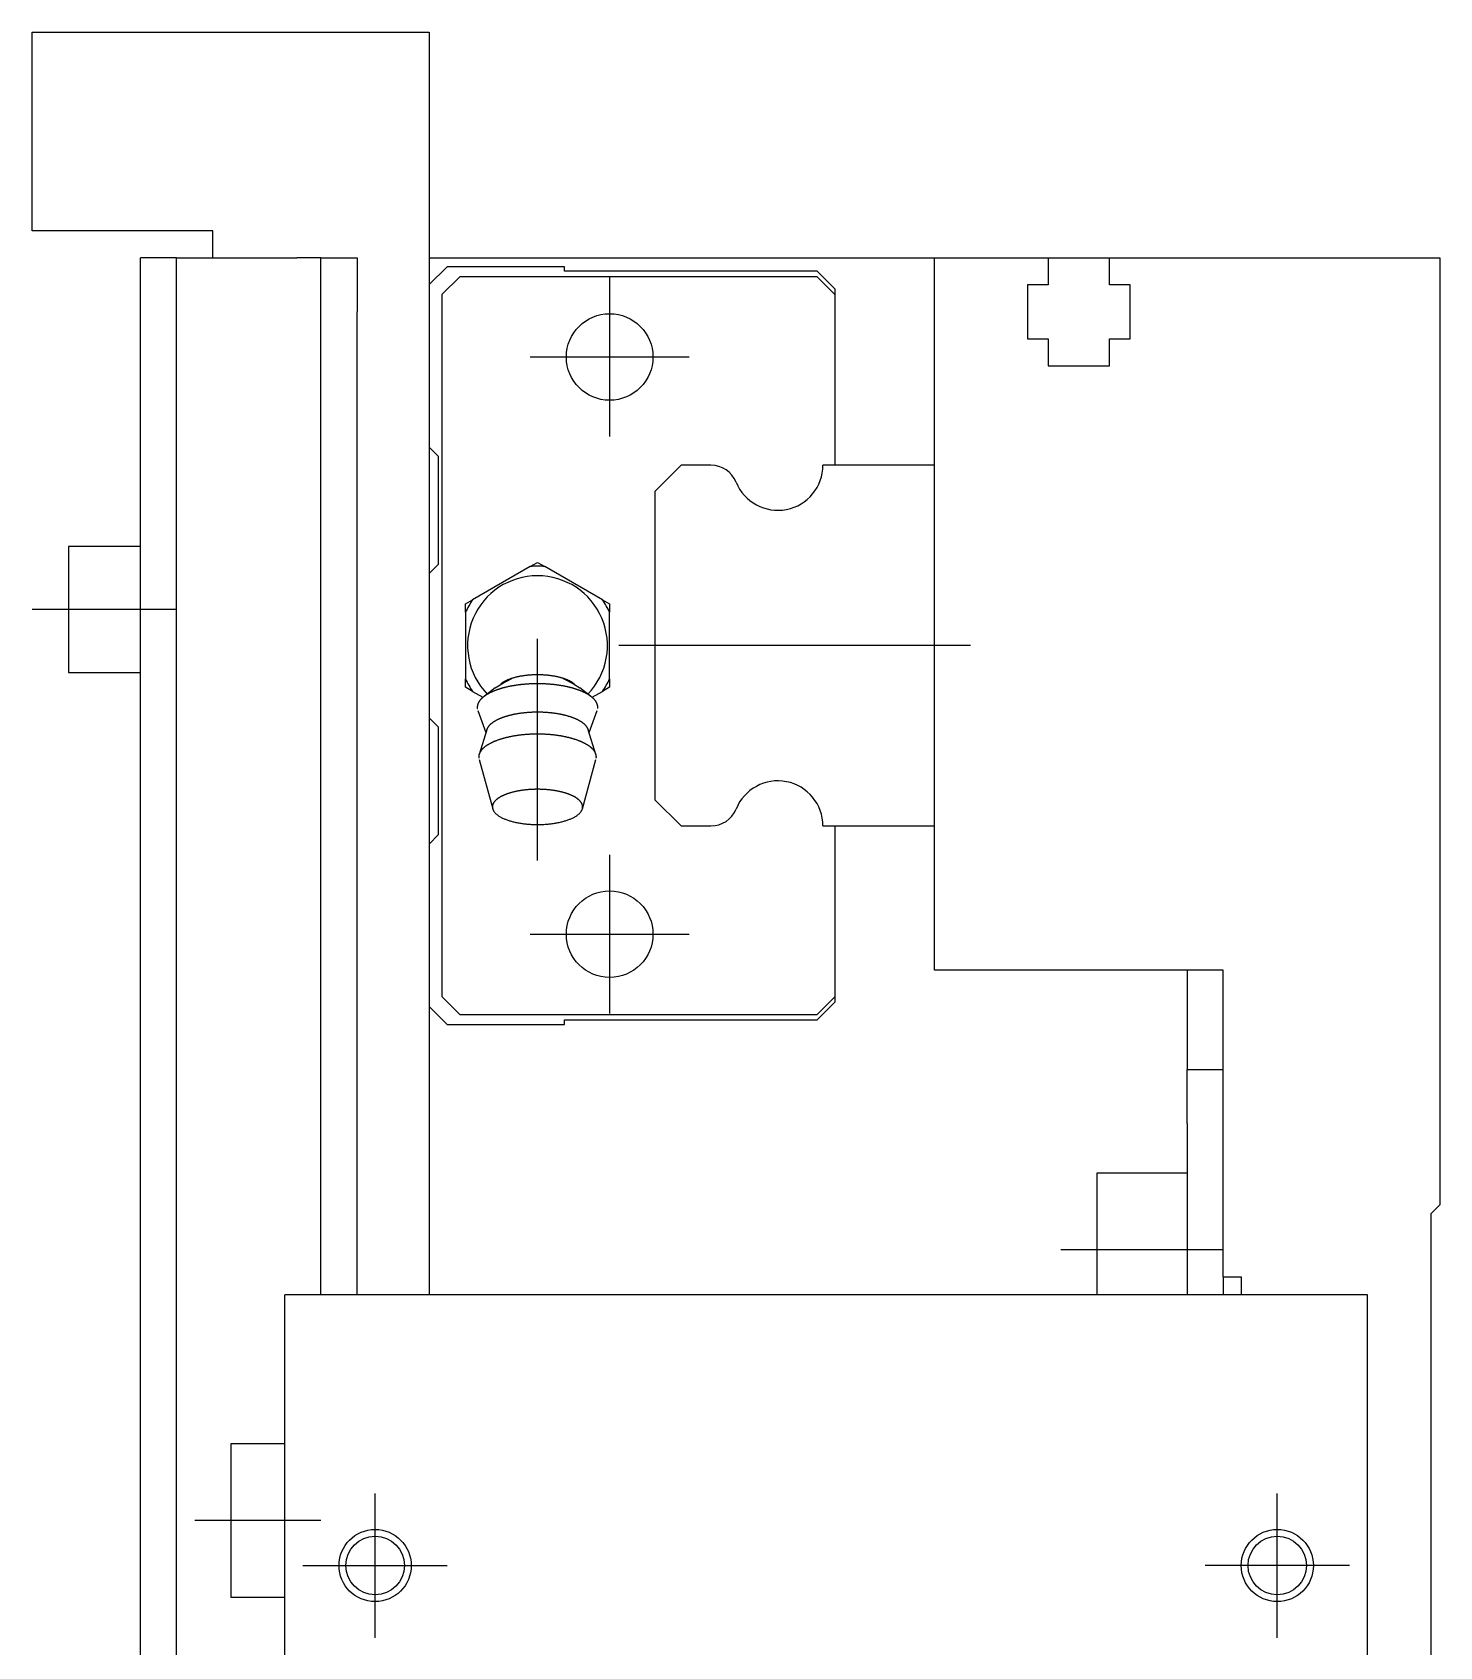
# Model space of a CAD drawing. Extents: x -94 to 670, y -24 to 368.
# Drawn here: x 592 to 670, y 276.7 to 366.2 of the extents above; entities that cross this region are included whole.
import ezdxf

# ---------------------------------------------------------------- set-up
doc = ezdxf.new("R2010")
doc.units = 0
doc.linetypes.add('CENTER', pattern=[50.8, 31.75, -6.35, 6.35, -6.35])
doc.layers.get('0').update_dxf_attribs({"linetype": 'CONTINUOUS'})
doc.layers.add('CENTER', color=1, linetype='CENTER')

msp = doc.modelspace()

# ---------------------------------------------------------------- linework, layer by layer
at = {"color": 7, "linetype": 'CONTINUOUS'}
for p, q in [((591.961, 355.205), (591.961, 366.205)), ((591.961, 366.205), (613.961, 366.205)), ((613.961, 366.205), (613.961, 296.205)), ((601.961, 355.205), (591.961, 355.205)), ((601.961, 353.705), (601.961, 355.205)), ((599.961, 353.705), (597.961, 353.705)), ((597.961, 350.705), (597.961, 353.705)), ((599.961, 353.705), (603.295, 353.705)), ((599.961, 350.705), (599.961, 353.705)), ((603.295, 353.705), (606.628, 353.705)), ((607.961, 353.705), (606.628, 353.705)), ((607.961, 353.705), (609.961, 353.705)), ((607.961, 350.705), (607.961, 353.705)), ((609.961, 353.705), (609.961, 350.705)), ((613.961, 353.705), (641.961, 353.705)), ((641.961, 353.705), (648.261, 353.705)), ((641.961, 342.205), (641.961, 353.705)), ((648.261, 353.705), (651.661, 353.705)), ((648.261, 353.705), (648.261, 352.205)), ((651.661, 353.705), (669.961, 353.705)), ((651.661, 352.205), (651.661, 353.705)), ((669.961, 353.705), (669.961, 301.205)), ((614.951, 353.205), (613.961, 352.215)), ((615.651, 352.655), (614.661, 351.665)), ((621.461, 353.205), (614.951, 353.205)), ((635.464, 352.655), (615.651, 352.655)), ((621.461, 352.955), (621.461, 353.205)), ((635.464, 352.955), (621.461, 352.955)), ((636.461, 351.958), (635.464, 352.955)), ((636.461, 351.658), (635.464, 352.655)), ((636.461, 351.658), (636.461, 351.958)), ((648.261, 352.205), (647.111, 352.205)), ((647.111, 352.205), (647.111, 349.205)), ((652.811, 352.205), (651.661, 352.205)), ((652.811, 349.205), (652.811, 352.205)), ((614.661, 351.665), (614.661, 312.745)), ((636.461, 342.205), (636.461, 351.658)), ((597.961, 161.705), (597.961, 350.705)), ((599.961, 161.705), (599.961, 350.705)), ((607.961, 296.205), (607.961, 350.705)), ((609.961, 296.205), (609.961, 350.705)), ((647.111, 349.205), (648.261, 349.205)), ((648.261, 349.205), (648.261, 347.705)), ((651.661, 347.705), (651.661, 349.205)), ((651.661, 349.205), (652.811, 349.205)), ((648.261, 347.705), (651.661, 347.705)), ((613.961, 343.205), (614.461, 342.705)), ((614.461, 342.705), (614.461, 336.705)), ((627.918, 342.205), (626.461, 340.748)), ((629.573, 342.205), (627.918, 342.205)), ((641.961, 342.205), (635.781, 342.205)), ((641.961, 322.205), (641.961, 342.205)), ((641.961, 322.205), (641.961, 342.205)), ((626.461, 340.748), (626.461, 323.662)), ((597.961, 337.705), (593.961, 337.705)), ((593.961, 337.705), (593.961, 334.205)), ((614.461, 336.705), (613.961, 336.205)), ((619.561, 336.587), (616.367, 334.743)), ((619.561, 336.587), (619.961, 336.818)), ((619.961, 336.818), (620.362, 336.587)), ((623.556, 334.743), (620.362, 336.587)), ((615.966, 334.512), (616.367, 334.743)), ((623.556, 334.743), (623.956, 334.512)), ((593.961, 334.205), (593.961, 330.705)), ((615.966, 334.049), (615.966, 334.512)), ((615.966, 334.049), (615.966, 330.361)), ((623.956, 334.512), (623.956, 334.049)), ((623.956, 330.361), (623.956, 334.049)), ((593.961, 330.705), (597.961, 330.705)), ((615.966, 329.898), (615.966, 330.361)), ((617.975, 330.089), (618.536, 330.385)), ((621.386, 330.385), (621.947, 330.089)), ((623.956, 330.361), (623.956, 329.898)), ((616.367, 329.667), (615.966, 329.898)), ((616.367, 329.667), (616.937, 329.338)), ((617.623, 329.855), (617, 329.388)), ((617.623, 329.855), (617.975, 330.089)), ((621.947, 330.089), (622.299, 329.855)), ((622.922, 329.388), (622.299, 329.855)), ((622.986, 329.338), (623.556, 329.667)), ((623.956, 329.898), (623.556, 329.667)), ((616.656, 328.598), (617.102, 327.391)), ((622.821, 327.391), (623.267, 328.598)), ((613.961, 328.205), (614.461, 327.705)), ((614.461, 327.705), (614.461, 321.705)), ((617.147, 327.537), (616.725, 326.176)), ((623.198, 326.176), (622.776, 327.537)), ((616.72, 325.886), (617.476, 323.156)), ((622.447, 323.156), (623.202, 325.886)), ((626.461, 323.662), (627.918, 322.205)), ((627.918, 322.205), (629.573, 322.205)), ((635.781, 322.205), (641.961, 322.205)), ((636.461, 312.752), (636.461, 322.205)), ((641.961, 314.205), (641.961, 322.205)), ((614.461, 321.705), (613.961, 321.205)), ((657.961, 314.205), (641.961, 314.205)), ((655.961, 314.205), (655.961, 308.705)), ((657.961, 297.205), (657.961, 314.205)), ((614.661, 312.745), (615.651, 311.755)), ((635.464, 311.755), (636.461, 312.752)), ((635.464, 311.455), (636.461, 312.452)), ((636.461, 312.452), (636.461, 312.752)), ((613.961, 312.195), (614.951, 311.205)), ((615.651, 311.755), (635.464, 311.755)), ((614.951, 311.205), (621.461, 311.205)), ((621.461, 311.455), (635.464, 311.455)), ((621.461, 311.205), (621.461, 311.455)), ((655.961, 308.705), (657.961, 308.705)), ((655.961, 305.705), (655.961, 308.705)), ((655.961, 305.705), (655.961, 296.205)), ((650.961, 302.955), (650.961, 298.705)), ((655.961, 302.955), (650.961, 302.955)), ((669.461, 300.705), (669.961, 301.205)), ((669.461, 300.705), (669.461, 211.705)), ((650.961, 298.705), (650.961, 296.205)), ((657.961, 297.205), (658.961, 297.205)), ((657.961, 297.205), (657.961, 296.205)), ((658.961, 297.205), (658.961, 296.205)), ((605.961, 216.205), (605.961, 296.205)), ((665.961, 296.205), (605.961, 296.205)), ((665.961, 216.205), (665.961, 296.205)), ((602.961, 287.955), (602.961, 283.705)), ((605.961, 287.955), (602.961, 287.955)), ((602.961, 283.705), (602.961, 279.455)), ((602.961, 279.455), (605.961, 279.455))]:
    msp.add_line(p, q, dxfattribs=at)
for points in [[(621.992, 330.084, 0), (621.974, 330.098, 0), (621.956, 330.111, 0), (621.938, 330.125, 0), (621.919, 330.139, 0), (621.899, 330.152, 0), (621.878, 330.165, 0), (621.857, 330.178, 0), (621.836, 330.191, 0), (621.814, 330.204, 0), (621.791, 330.217, 0), (621.768, 330.229, 0), (621.744, 330.242, 0), (621.719, 330.254, 0), (621.694, 330.266, 0), (621.669, 330.278, 0), (621.643, 330.289, 0), (621.616, 330.301, 0), (621.589, 330.312, 0), (621.562, 330.323, 0), (621.534, 330.334, 0), (621.505, 330.345, 0), (621.476, 330.355, 0), (621.446, 330.365, 0), (621.417, 330.376, 0), (621.386, 330.385, 0), (621.355, 330.395, 0), (621.324, 330.405, 0), (621.292, 330.414, 0), (621.26, 330.423, 0), (621.228, 330.432, 0), (621.195, 330.44, 0), (621.162, 330.449, 0), (621.128, 330.457, 0), (621.094, 330.465, 0), (621.06, 330.472, 0), (621.025, 330.48, 0), (620.99, 330.487, 0), (620.954, 330.494, 0), (620.919, 330.501, 0), (620.883, 330.507, 0), (620.847, 330.513, 0), (620.81, 330.519, 0), (620.773, 330.525, 0), (620.736, 330.53, 0), (620.699, 330.536, 0), (620.662, 330.54, 0), (620.624, 330.545, 0), (620.586, 330.55, 0), (620.548, 330.554, 0), (620.51, 330.558, 0), (620.471, 330.561, 0), (620.433, 330.565, 0), (620.394, 330.568, 0), (620.355, 330.571, 0), (620.316, 330.573, 0), (620.277, 330.575, 0), (620.238, 330.577, 0), (620.198, 330.579, 0), (620.159, 330.581, 0), (620.119, 330.582, 0), (620.08, 330.583, 0), (620.04, 330.584, 0), (620.001, 330.584, 0), (619.961, 330.584, 0), (619.922, 330.584, 0), (619.882, 330.584, 0), (619.843, 330.583, 0), (619.803, 330.582, 0), (619.764, 330.581, 0), (619.724, 330.579, 0), (619.685, 330.577, 0), (619.646, 330.575, 0), (619.607, 330.573, 0), (619.568, 330.571, 0), (619.529, 330.568, 0), (619.49, 330.565, 0), (619.451, 330.561, 0), (619.413, 330.558, 0), (619.375, 330.554, 0), (619.337, 330.55, 0), (619.299, 330.545, 0), (619.261, 330.54, 0), (619.223, 330.536, 0), (619.186, 330.53, 0), (619.149, 330.525, 0), (619.112, 330.519, 0), (619.076, 330.513, 0), (619.04, 330.507, 0), (619.004, 330.501, 0), (618.968, 330.494, 0), (618.933, 330.487, 0), (618.898, 330.48, 0), (618.863, 330.472, 0), (618.829, 330.465, 0), (618.795, 330.457, 0), (618.761, 330.449, 0), (618.728, 330.44, 0), (618.695, 330.432, 0), (618.662, 330.423, 0), (618.63, 330.414, 0), (618.599, 330.405, 0), (618.567, 330.395, 0), (618.536, 330.385, 0), (618.506, 330.376, 0), (618.476, 330.365, 0), (618.447, 330.355, 0), (618.418, 330.345, 0), (618.389, 330.334, 0), (618.361, 330.323, 0), (618.333, 330.312, 0), (618.306, 330.301, 0), (618.28, 330.289, 0), (618.254, 330.278, 0), (618.228, 330.266, 0), (618.203, 330.254, 0), (618.179, 330.242, 0), (618.155, 330.229, 0), (618.132, 330.217, 0), (618.109, 330.204, 0), (618.087, 330.191, 0), (618.065, 330.178, 0), (618.044, 330.165, 0), (618.024, 330.152, 0), (618.004, 330.139, 0), (617.985, 330.125, 0), (617.966, 330.111, 0), (617.948, 330.098, 0), (617.931, 330.084, 0)], [(619.961, 330.09, 0), (619.926, 330.089, 0), (619.89, 330.089, 0), (619.854, 330.089, 0), (619.818, 330.088, 0), (619.783, 330.088, 0), (619.747, 330.087, 0), (619.711, 330.086, 0), (619.676, 330.085, 0), (619.64, 330.083, 0), (619.605, 330.082, 0), (619.569, 330.081, 0), (619.534, 330.079, 0), (619.498, 330.077, 0), (619.463, 330.075, 0), (619.427, 330.073, 0), (619.392, 330.07, 0), (619.357, 330.068, 0), (619.322, 330.065, 0), (619.287, 330.063, 0), (619.252, 330.06, 0), (619.217, 330.057, 0), (619.182, 330.054, 0), (619.148, 330.05, 0), (619.113, 330.047, 0), (619.078, 330.043, 0), (619.044, 330.039, 0), (619.01, 330.035, 0), (618.975, 330.031, 0), (618.941, 330.027, 0), (618.907, 330.023, 0), (618.874, 330.018, 0), (618.84, 330.014, 0), (618.806, 330.009, 0), (618.773, 330.004, 0), (618.739, 329.999, 0), (618.706, 329.994, 0), (618.673, 329.989, 0), (618.64, 329.983, 0), (618.608, 329.978, 0), (618.575, 329.972, 0), (618.543, 329.966, 0), (618.51, 329.96, 0), (618.478, 329.954, 0), (618.446, 329.948, 0), (618.414, 329.941, 0), (618.383, 329.935, 0), (618.351, 329.928, 0), (618.32, 329.921, 0), (618.289, 329.914, 0), (618.258, 329.907, 0), (618.228, 329.9, 0), (618.197, 329.893, 0), (618.167, 329.885, 0), (618.137, 329.878, 0), (618.107, 329.87, 0), (618.078, 329.862, 0), (618.048, 329.854, 0), (618.019, 329.846, 0), (617.99, 329.838, 0), (617.961, 329.83, 0), (617.933, 329.821, 0), (617.904, 329.813, 0), (617.876, 329.804, 0), (617.849, 329.795, 0), (617.821, 329.786, 0), (617.794, 329.777, 0), (617.767, 329.768, 0), (617.74, 329.759, 0), (617.713, 329.75, 0), (617.687, 329.74, 0), (617.661, 329.731, 0), (617.635, 329.721, 0), (617.61, 329.711, 0), (617.584, 329.701, 0), (617.559, 329.691, 0), (617.535, 329.681, 0), (617.51, 329.671, 0), (617.486, 329.661, 0), (617.462, 329.65, 0), (617.439, 329.64, 0), (617.415, 329.629, 0), (617.393, 329.619, 0), (617.37, 329.608, 0), (617.347, 329.597, 0), (617.325, 329.586, 0), (617.304, 329.575, 0), (617.282, 329.564, 0), (617.261, 329.552, 0), (617.24, 329.541, 0), (617.219, 329.53, 0), (617.199, 329.518, 0), (617.179, 329.507, 0), (617.16, 329.495, 0), (617.14, 329.483, 0), (617.121, 329.471, 0), (617.103, 329.459, 0), (617.084, 329.447, 0), (617.066, 329.435, 0), (617.049, 329.423, 0), (617.031, 329.411, 0), (617.014, 329.399, 0), (616.998, 329.386, 0), (616.981, 329.374, 0), (616.965, 329.361, 0), (616.95, 329.349, 0), (616.935, 329.336, 0), (616.92, 329.324, 0), (616.905, 329.311, 0), (616.891, 329.298, 0), (616.877, 329.285, 0), (616.863, 329.272, 0), (616.85, 329.259, 0), (616.837, 329.246, 0), (616.825, 329.233, 0), (616.813, 329.22, 0), (616.801, 329.207, 0), (616.79, 329.194, 0), (616.779, 329.18, 0), (616.768, 329.167, 0), (616.758, 329.154, 0), (616.748, 329.14, 0), (616.738, 329.127, 0), (616.729, 329.113, 0), (616.72, 329.1, 0), (616.712, 329.086, 0), (616.704, 329.073, 0), (616.696, 329.059, 0), (616.689, 329.045, 0)], [(623.234, 329.045, 0), (623.227, 329.059, 0), (623.219, 329.073, 0), (623.211, 329.086, 0), (623.202, 329.1, 0), (623.194, 329.113, 0), (623.184, 329.127, 0), (623.175, 329.14, 0), (623.165, 329.154, 0), (623.155, 329.167, 0), (623.144, 329.18, 0), (623.133, 329.194, 0), (623.122, 329.207, 0), (623.11, 329.22, 0), (623.098, 329.233, 0), (623.085, 329.246, 0), (623.072, 329.259, 0), (623.059, 329.272, 0), (623.046, 329.285, 0), (623.032, 329.298, 0), (623.018, 329.311, 0), (623.003, 329.324, 0), (622.988, 329.336, 0), (622.973, 329.349, 0), (622.957, 329.361, 0), (622.941, 329.374, 0), (622.925, 329.386, 0), (622.908, 329.399, 0), (622.891, 329.411, 0), (622.874, 329.423, 0), (622.856, 329.435, 0), (622.838, 329.447, 0), (622.82, 329.459, 0), (622.801, 329.471, 0), (622.782, 329.483, 0), (622.763, 329.495, 0), (622.743, 329.507, 0), (622.723, 329.518, 0), (622.703, 329.53, 0), (622.683, 329.541, 0), (622.662, 329.552, 0), (622.641, 329.564, 0), (622.619, 329.575, 0), (622.597, 329.586, 0), (622.575, 329.597, 0), (622.553, 329.608, 0), (622.53, 329.619, 0), (622.507, 329.629, 0), (622.484, 329.64, 0), (622.46, 329.65, 0), (622.436, 329.661, 0), (622.412, 329.671, 0), (622.388, 329.681, 0), (622.363, 329.691, 0), (622.338, 329.701, 0), (622.313, 329.711, 0), (622.287, 329.721, 0), (622.262, 329.731, 0), (622.236, 329.74, 0), (622.209, 329.75, 0), (622.183, 329.759, 0), (622.156, 329.768, 0), (622.129, 329.777, 0), (622.101, 329.786, 0), (622.074, 329.795, 0), (622.046, 329.804, 0), (622.018, 329.813, 0), (621.99, 329.821, 0), (621.961, 329.83, 0), (621.933, 329.838, 0), (621.904, 329.846, 0), (621.874, 329.854, 0), (621.845, 329.862, 0), (621.815, 329.87, 0), (621.786, 329.878, 0), (621.756, 329.885, 0), (621.725, 329.893, 0), (621.695, 329.9, 0), (621.664, 329.907, 0), (621.633, 329.914, 0), (621.602, 329.921, 0), (621.571, 329.928, 0), (621.54, 329.935, 0), (621.508, 329.941, 0), (621.476, 329.948, 0), (621.444, 329.954, 0), (621.412, 329.96, 0), (621.38, 329.966, 0), (621.348, 329.972, 0), (621.315, 329.978, 0), (621.282, 329.983, 0), (621.249, 329.989, 0), (621.216, 329.994, 0), (621.183, 329.999, 0), (621.15, 330.004, 0), (621.116, 330.009, 0), (621.083, 330.014, 0), (621.049, 330.018, 0), (621.015, 330.023, 0), (620.981, 330.027, 0), (620.947, 330.031, 0), (620.913, 330.035, 0), (620.879, 330.039, 0), (620.844, 330.043, 0), (620.81, 330.047, 0), (620.775, 330.05, 0), (620.74, 330.054, 0), (620.705, 330.057, 0), (620.671, 330.06, 0), (620.636, 330.063, 0), (620.601, 330.065, 0), (620.565, 330.068, 0), (620.53, 330.07, 0), (620.495, 330.073, 0), (620.46, 330.075, 0), (620.424, 330.077, 0), (620.389, 330.079, 0), (620.353, 330.081, 0), (620.318, 330.082, 0), (620.282, 330.083, 0), (620.247, 330.085, 0), (620.211, 330.086, 0), (620.176, 330.087, 0), (620.14, 330.088, 0), (620.104, 330.088, 0), (620.068, 330.089, 0), (620.033, 330.089, 0), (619.997, 330.089, 0), (619.961, 330.09, 0)], [(616.689, 329.045, 0), (616.687, 329.043, 0), (616.686, 329.04, 0), (616.685, 329.038, 0), (616.683, 329.035, 0), (616.682, 329.032, 0), (616.681, 329.03, 0), (616.68, 329.027, 0), (616.678, 329.025, 0), (616.677, 329.022, 0), (616.676, 329.019, 0), (616.675, 329.017, 0), (616.673, 329.014, 0), (616.672, 329.012, 0), (616.671, 329.009, 0), (616.67, 329.007, 0), (616.669, 329.004, 0), (616.668, 329.001, 0), (616.667, 328.999, 0), (616.666, 328.996, 0), (616.664, 328.994, 0), (616.663, 328.991, 0), (616.662, 328.988, 0), (616.661, 328.986, 0), (616.66, 328.983, 0), (616.659, 328.981, 0), (616.658, 328.978, 0), (616.657, 328.975, 0), (616.656, 328.973, 0), (616.655, 328.97, 0), (616.654, 328.968, 0), (616.653, 328.965, 0), (616.652, 328.962, 0), (616.652, 328.96, 0), (616.651, 328.957, 0), (616.65, 328.955, 0), (616.649, 328.952, 0), (616.648, 328.949, 0), (616.647, 328.947, 0), (616.646, 328.944, 0), (616.646, 328.942, 0), (616.645, 328.939, 0), (616.644, 328.936, 0), (616.643, 328.934, 0), (616.642, 328.931, 0), (616.642, 328.929, 0), (616.641, 328.926, 0), (616.64, 328.923, 0), (616.64, 328.921, 0), (616.639, 328.918, 0), (616.638, 328.916, 0), (616.637, 328.913, 0), (616.637, 328.91, 0), (616.636, 328.908, 0), (616.636, 328.905, 0), (616.635, 328.902, 0), (616.634, 328.9, 0), (616.634, 328.897, 0), (616.633, 328.895, 0), (616.633, 328.892, 0), (616.632, 328.889, 0), (616.632, 328.887, 0), (616.631, 328.884, 0), (616.631, 328.882, 0), (616.63, 328.879, 0), (616.63, 328.876, 0), (616.629, 328.874, 0), (616.629, 328.871, 0), (616.628, 328.868, 0), (616.628, 328.866, 0), (616.627, 328.863, 0), (616.627, 328.861, 0), (616.627, 328.858, 0), (616.626, 328.855, 0), (616.626, 328.853, 0), (616.625, 328.85, 0), (616.625, 328.847, 0), (616.625, 328.845, 0), (616.625, 328.842, 0), (616.624, 328.84, 0), (616.624, 328.837, 0), (616.624, 328.834, 0), (616.623, 328.832, 0), (616.623, 328.829, 0), (616.623, 328.826, 0), (616.623, 328.824, 0), (616.623, 328.821, 0), (616.622, 328.819, 0), (616.622, 328.816, 0), (616.622, 328.813, 0), (616.622, 328.811, 0), (616.622, 328.808, 0), (616.622, 328.805, 0), (616.622, 328.803, 0), (616.622, 328.8, 0), (616.621, 328.798, 0), (616.621, 328.795, 0), (616.621, 328.792, 0), (616.621, 328.79, 0), (616.621, 328.787, 0), (616.621, 328.784, 0), (616.621, 328.782, 0), (616.621, 328.779, 0), (616.621, 328.777, 0), (616.621, 328.774, 0), (616.621, 328.771, 0), (616.622, 328.769, 0), (616.622, 328.766, 0), (616.622, 328.763, 0), (616.622, 328.761, 0), (616.622, 328.758, 0), (616.622, 328.756, 0), (616.622, 328.753, 0), (616.622, 328.75, 0), (616.623, 328.748, 0), (616.623, 328.745, 0), (616.623, 328.742, 0), (616.623, 328.74, 0), (616.623, 328.737, 0), (616.624, 328.735, 0), (616.624, 328.732, 0), (616.624, 328.729, 0), (616.625, 328.727, 0), (616.625, 328.724, 0), (616.625, 328.721, 0), (616.626, 328.719, 0), (616.626, 328.716, 0), (616.626, 328.714, 0), (616.627, 328.711, 0)], [(619.961, 328.511, 0), (619.928, 328.511, 0), (619.894, 328.511, 0), (619.86, 328.511, 0), (619.826, 328.51, 0), (619.793, 328.509, 0), (619.759, 328.509, 0), (619.725, 328.508, 0), (619.692, 328.506, 0), (619.658, 328.505, 0), (619.625, 328.504, 0), (619.591, 328.502, 0), (619.558, 328.5, 0), (619.524, 328.498, 0), (619.491, 328.496, 0), (619.458, 328.494, 0), (619.425, 328.491, 0), (619.392, 328.489, 0), (619.359, 328.486, 0), (619.326, 328.483, 0), (619.293, 328.48, 0), (619.26, 328.477, 0), (619.227, 328.474, 0), (619.195, 328.47, 0), (619.162, 328.467, 0), (619.13, 328.463, 0), (619.098, 328.459, 0), (619.066, 328.455, 0), (619.034, 328.451, 0), (619.002, 328.446, 0), (618.97, 328.442, 0), (618.939, 328.437, 0), (618.907, 328.432, 0), (618.876, 328.427, 0), (618.845, 328.422, 0), (618.814, 328.417, 0), (618.783, 328.411, 0), (618.753, 328.406, 0), (618.722, 328.4, 0), (618.692, 328.394, 0), (618.662, 328.388, 0), (618.632, 328.382, 0), (618.602, 328.376, 0), (618.573, 328.37, 0), (618.544, 328.363, 0), (618.514, 328.356, 0), (618.485, 328.35, 0), (618.457, 328.343, 0), (618.428, 328.336, 0), (618.4, 328.328, 0), (618.372, 328.321, 0), (618.344, 328.314, 0), (618.317, 328.306, 0), (618.289, 328.298, 0), (618.262, 328.29, 0), (618.235, 328.282, 0), (618.209, 328.274, 0), (618.182, 328.266, 0), (618.156, 328.258, 0), (618.13, 328.249, 0), (618.104, 328.241, 0), (618.079, 328.232, 0), (618.054, 328.223, 0), (618.029, 328.214, 0), (618.005, 328.205, 0), (617.98, 328.196, 0), (617.956, 328.187, 0), (617.933, 328.178, 0), (617.909, 328.168, 0), (617.886, 328.158, 0), (617.863, 328.149, 0), (617.841, 328.139, 0), (617.818, 328.129, 0), (617.796, 328.119, 0), (617.775, 328.109, 0), (617.754, 328.099, 0), (617.733, 328.088, 0), (617.712, 328.078, 0), (617.691, 328.067, 0), (617.671, 328.057, 0), (617.652, 328.046, 0), (617.632, 328.035, 0), (617.613, 328.024, 0), (617.594, 328.013, 0), (617.576, 328.002, 0), (617.558, 327.991, 0), (617.54, 327.98, 0), (617.523, 327.969, 0), (617.506, 327.957, 0), (617.489, 327.946, 0), (617.473, 327.934, 0), (617.457, 327.923, 0), (617.441, 327.911, 0), (617.426, 327.899, 0), (617.411, 327.888, 0), (617.396, 327.876, 0), (617.382, 327.864, 0), (617.368, 327.852, 0), (617.355, 327.84, 0), (617.342, 327.827, 0), (617.329, 327.815, 0), (617.317, 327.803, 0), (617.305, 327.791, 0), (617.293, 327.778, 0), (617.282, 327.766, 0), (617.271, 327.753, 0), (617.261, 327.741, 0), (617.251, 327.728, 0), (617.241, 327.716, 0), (617.232, 327.703, 0), (617.223, 327.69, 0), (617.214, 327.677, 0), (617.206, 327.665, 0), (617.198, 327.652, 0), (617.191, 327.639, 0), (617.184, 327.626, 0), (617.177, 327.613, 0), (617.171, 327.6, 0), (617.165, 327.587, 0), (617.16, 327.574, 0), (617.155, 327.561, 0), (617.15, 327.548, 0), (617.146, 327.535, 0), (617.142, 327.522, 0), (617.139, 327.509, 0), (617.136, 327.496, 0), (617.133, 327.482, 0), (617.131, 327.469, 0), (617.129, 327.456, 0)], [(622.793, 327.456, 0), (622.791, 327.469, 0), (622.789, 327.482, 0), (622.787, 327.496, 0), (622.784, 327.509, 0), (622.78, 327.522, 0), (622.776, 327.535, 0), (622.772, 327.548, 0), (622.768, 327.561, 0), (622.763, 327.574, 0), (622.757, 327.587, 0), (622.751, 327.6, 0), (622.745, 327.613, 0), (622.739, 327.626, 0), (622.732, 327.639, 0), (622.724, 327.652, 0), (622.717, 327.665, 0), (622.708, 327.677, 0), (622.7, 327.69, 0), (622.691, 327.703, 0), (622.682, 327.716, 0), (622.672, 327.728, 0), (622.662, 327.741, 0), (622.651, 327.753, 0), (622.641, 327.766, 0), (622.629, 327.778, 0), (622.618, 327.791, 0), (622.606, 327.803, 0), (622.593, 327.815, 0), (622.581, 327.827, 0), (622.568, 327.84, 0), (622.554, 327.852, 0), (622.54, 327.864, 0), (622.526, 327.876, 0), (622.512, 327.888, 0), (622.497, 327.899, 0), (622.481, 327.911, 0), (622.466, 327.923, 0), (622.45, 327.934, 0), (622.433, 327.946, 0), (622.417, 327.957, 0), (622.4, 327.969, 0), (622.382, 327.98, 0), (622.365, 327.991, 0), (622.347, 328.002, 0), (622.328, 328.013, 0), (622.309, 328.024, 0), (622.29, 328.035, 0), (622.271, 328.046, 0), (622.251, 328.057, 0), (622.231, 328.067, 0), (622.211, 328.078, 0), (622.19, 328.088, 0), (622.169, 328.099, 0), (622.148, 328.109, 0), (622.126, 328.119, 0), (622.104, 328.129, 0), (622.082, 328.139, 0), (622.059, 328.149, 0), (622.037, 328.158, 0), (622.013, 328.168, 0), (621.99, 328.178, 0), (621.966, 328.187, 0), (621.942, 328.196, 0), (621.918, 328.205, 0), (621.893, 328.214, 0), (621.869, 328.223, 0), (621.843, 328.232, 0), (621.818, 328.241, 0), (621.792, 328.249, 0), (621.767, 328.258, 0), (621.74, 328.266, 0), (621.714, 328.274, 0), (621.687, 328.282, 0), (621.661, 328.29, 0), (621.633, 328.298, 0), (621.606, 328.306, 0), (621.578, 328.314, 0), (621.551, 328.321, 0), (621.523, 328.328, 0), (621.494, 328.336, 0), (621.466, 328.343, 0), (621.437, 328.35, 0), (621.408, 328.356, 0), (621.379, 328.363, 0), (621.35, 328.37, 0), (621.32, 328.376, 0), (621.29, 328.382, 0), (621.261, 328.388, 0), (621.23, 328.394, 0), (621.2, 328.4, 0), (621.17, 328.406, 0), (621.139, 328.411, 0), (621.108, 328.417, 0), (621.077, 328.422, 0), (621.046, 328.427, 0), (621.015, 328.432, 0), (620.984, 328.437, 0), (620.952, 328.442, 0), (620.921, 328.446, 0), (620.889, 328.451, 0), (620.857, 328.455, 0), (620.825, 328.459, 0), (620.792, 328.463, 0), (620.76, 328.467, 0), (620.728, 328.47, 0), (620.695, 328.474, 0), (620.663, 328.477, 0), (620.63, 328.48, 0), (620.597, 328.483, 0), (620.564, 328.486, 0), (620.531, 328.489, 0), (620.498, 328.491, 0), (620.465, 328.494, 0), (620.431, 328.496, 0), (620.398, 328.498, 0), (620.365, 328.5, 0), (620.331, 328.502, 0), (620.298, 328.504, 0), (620.264, 328.505, 0), (620.231, 328.506, 0), (620.197, 328.508, 0), (620.164, 328.509, 0), (620.13, 328.509, 0), (620.096, 328.51, 0), (620.062, 328.511, 0), (620.029, 328.511, 0), (619.995, 328.511, 0), (619.961, 328.511, 0)], [(623.296, 328.711, 0), (623.296, 328.714, 0), (623.297, 328.716, 0), (623.297, 328.719, 0), (623.297, 328.721, 0), (623.298, 328.724, 0), (623.298, 328.727, 0), (623.298, 328.729, 0), (623.299, 328.732, 0), (623.299, 328.735, 0), (623.299, 328.737, 0), (623.299, 328.74, 0), (623.3, 328.742, 0), (623.3, 328.745, 0), (623.3, 328.748, 0), (623.3, 328.75, 0), (623.3, 328.753, 0), (623.3, 328.756, 0), (623.301, 328.758, 0), (623.301, 328.761, 0), (623.301, 328.763, 0), (623.301, 328.766, 0), (623.301, 328.769, 0), (623.301, 328.771, 0), (623.301, 328.774, 0), (623.301, 328.777, 0), (623.301, 328.779, 0), (623.301, 328.782, 0), (623.301, 328.784, 0), (623.301, 328.787, 0), (623.301, 328.79, 0), (623.301, 328.792, 0), (623.301, 328.795, 0), (623.301, 328.798, 0), (623.301, 328.8, 0), (623.301, 328.803, 0), (623.301, 328.805, 0), (623.301, 328.808, 0), (623.301, 328.811, 0), (623.3, 328.813, 0), (623.3, 328.816, 0), (623.3, 328.819, 0), (623.3, 328.821, 0), (623.3, 328.824, 0), (623.3, 328.826, 0), (623.299, 328.829, 0), (623.299, 328.832, 0), (623.299, 328.834, 0), (623.299, 328.837, 0), (623.298, 328.84, 0), (623.298, 328.842, 0), (623.298, 328.845, 0), (623.297, 328.847, 0), (623.297, 328.85, 0), (623.297, 328.853, 0), (623.296, 328.855, 0), (623.296, 328.858, 0), (623.296, 328.861, 0), (623.295, 328.863, 0), (623.295, 328.866, 0), (623.294, 328.868, 0), (623.294, 328.871, 0), (623.293, 328.874, 0), (623.293, 328.876, 0), (623.293, 328.879, 0), (623.292, 328.882, 0), (623.292, 328.884, 0), (623.291, 328.887, 0), (623.29, 328.889, 0), (623.29, 328.892, 0), (623.289, 328.895, 0), (623.289, 328.897, 0), (623.288, 328.9, 0), (623.288, 328.902, 0), (623.287, 328.905, 0), (623.286, 328.908, 0), (623.286, 328.91, 0), (623.285, 328.913, 0), (623.284, 328.916, 0), (623.284, 328.918, 0), (623.283, 328.921, 0), (623.282, 328.923, 0), (623.282, 328.926, 0), (623.281, 328.929, 0), (623.28, 328.931, 0), (623.279, 328.934, 0), (623.279, 328.936, 0), (623.278, 328.939, 0), (623.277, 328.942, 0), (623.276, 328.944, 0), (623.275, 328.947, 0), (623.274, 328.949, 0), (623.274, 328.952, 0), (623.273, 328.955, 0), (623.272, 328.957, 0), (623.271, 328.96, 0), (623.27, 328.962, 0), (623.269, 328.965, 0), (623.268, 328.968, 0), (623.267, 328.97, 0), (623.266, 328.973, 0), (623.265, 328.975, 0), (623.264, 328.978, 0), (623.263, 328.981, 0), (623.262, 328.983, 0), (623.261, 328.986, 0), (623.26, 328.988, 0), (623.259, 328.991, 0), (623.258, 328.994, 0), (623.257, 328.996, 0), (623.256, 328.999, 0), (623.255, 329.001, 0), (623.254, 329.004, 0), (623.253, 329.007, 0), (623.251, 329.009, 0), (623.25, 329.012, 0), (623.249, 329.014, 0), (623.248, 329.017, 0), (623.247, 329.019, 0), (623.245, 329.022, 0), (623.244, 329.025, 0), (623.243, 329.027, 0), (623.242, 329.03, 0), (623.24, 329.032, 0), (623.239, 329.035, 0), (623.238, 329.038, 0), (623.237, 329.04, 0), (623.235, 329.043, 0), (623.234, 329.045, 0)], [(619.961, 327.297, 0), (619.922, 327.297, 0), (619.884, 327.296, 0), (619.845, 327.296, 0), (619.806, 327.295, 0), (619.767, 327.295, 0), (619.729, 327.294, 0), (619.69, 327.292, 0), (619.651, 327.291, 0), (619.613, 327.289, 0), (619.574, 327.288, 0), (619.536, 327.286, 0), (619.497, 327.284, 0), (619.459, 327.282, 0), (619.421, 327.279, 0), (619.382, 327.277, 0), (619.344, 327.274, 0), (619.306, 327.271, 0), (619.268, 327.268, 0), (619.23, 327.264, 0), (619.193, 327.261, 0), (619.155, 327.257, 0), (619.117, 327.253, 0), (619.08, 327.249, 0), (619.043, 327.245, 0), (619.005, 327.241, 0), (618.968, 327.236, 0), (618.932, 327.232, 0), (618.895, 327.227, 0), (618.858, 327.222, 0), (618.822, 327.216, 0), (618.786, 327.211, 0), (618.749, 327.205, 0), (618.713, 327.2, 0), (618.678, 327.194, 0), (618.642, 327.188, 0), (618.607, 327.182, 0), (618.572, 327.175, 0), (618.537, 327.169, 0), (618.502, 327.162, 0), (618.467, 327.155, 0), (618.433, 327.148, 0), (618.399, 327.141, 0), (618.365, 327.134, 0), (618.331, 327.126, 0), (618.297, 327.118, 0), (618.264, 327.111, 0), (618.231, 327.103, 0), (618.198, 327.094, 0), (618.166, 327.086, 0), (618.134, 327.078, 0), (618.102, 327.069, 0), (618.07, 327.06, 0), (618.038, 327.052, 0), (618.007, 327.043, 0), (617.976, 327.033, 0), (617.946, 327.024, 0), (617.915, 327.015, 0), (617.885, 327.005, 0), (617.856, 326.995, 0), (617.826, 326.986, 0), (617.797, 326.976, 0), (617.768, 326.965, 0), (617.74, 326.955, 0), (617.711, 326.945, 0), (617.683, 326.934, 0), (617.656, 326.924, 0), (617.628, 326.913, 0), (617.602, 326.902, 0), (617.575, 326.891, 0), (617.549, 326.88, 0), (617.523, 326.868, 0), (617.497, 326.857, 0), (617.472, 326.845, 0), (617.447, 326.834, 0), (617.423, 326.822, 0), (617.398, 326.81, 0), (617.375, 326.798, 0), (617.351, 326.786, 0), (617.328, 326.774, 0), (617.305, 326.762, 0), (617.283, 326.749, 0), (617.261, 326.737, 0), (617.24, 326.724, 0), (617.218, 326.711, 0), (617.198, 326.699, 0), (617.177, 326.686, 0), (617.157, 326.673, 0), (617.138, 326.66, 0), (617.119, 326.646, 0), (617.1, 326.633, 0), (617.081, 326.62, 0), (617.063, 326.606, 0), (617.046, 326.593, 0), (617.029, 326.579, 0), (617.012, 326.566, 0), (616.996, 326.552, 0), (616.98, 326.538, 0), (616.964, 326.524, 0), (616.949, 326.51, 0), (616.935, 326.496, 0), (616.92, 326.482, 0), (616.907, 326.468, 0), (616.893, 326.454, 0), (616.88, 326.439, 0), (616.868, 326.425, 0), (616.856, 326.411, 0), (616.844, 326.396, 0), (616.833, 326.382, 0), (616.822, 326.367, 0), (616.812, 326.352, 0), (616.802, 326.338, 0), (616.793, 326.323, 0), (616.784, 326.308, 0), (616.776, 326.293, 0), (616.768, 326.279, 0), (616.76, 326.264, 0), (616.753, 326.249, 0), (616.746, 326.234, 0), (616.74, 326.219, 0), (616.734, 326.204, 0), (616.729, 326.189, 0), (616.724, 326.174, 0), (616.72, 326.159, 0), (616.716, 326.144, 0), (616.712, 326.129, 0), (616.71, 326.113, 0), (616.707, 326.098, 0), (616.705, 326.083, 0)], [(623.218, 326.083, 0), (623.216, 326.098, 0), (623.213, 326.113, 0), (623.21, 326.129, 0), (623.207, 326.144, 0), (623.203, 326.159, 0), (623.198, 326.174, 0), (623.194, 326.189, 0), (623.188, 326.204, 0), (623.182, 326.219, 0), (623.176, 326.234, 0), (623.17, 326.249, 0), (623.163, 326.264, 0), (623.155, 326.279, 0), (623.147, 326.293, 0), (623.138, 326.308, 0), (623.13, 326.323, 0), (623.12, 326.338, 0), (623.11, 326.352, 0), (623.1, 326.367, 0), (623.089, 326.382, 0), (623.078, 326.396, 0), (623.067, 326.411, 0), (623.055, 326.425, 0), (623.042, 326.439, 0), (623.029, 326.454, 0), (623.016, 326.468, 0), (623.002, 326.482, 0), (622.988, 326.496, 0), (622.973, 326.51, 0), (622.958, 326.524, 0), (622.943, 326.538, 0), (622.927, 326.552, 0), (622.911, 326.566, 0), (622.894, 326.579, 0), (622.877, 326.593, 0), (622.859, 326.606, 0), (622.841, 326.62, 0), (622.823, 326.633, 0), (622.804, 326.646, 0), (622.785, 326.66, 0), (622.765, 326.673, 0), (622.745, 326.686, 0), (622.725, 326.699, 0), (622.704, 326.711, 0), (622.683, 326.724, 0), (622.661, 326.737, 0), (622.639, 326.749, 0), (622.617, 326.762, 0), (622.594, 326.774, 0), (622.571, 326.786, 0), (622.548, 326.798, 0), (622.524, 326.81, 0), (622.5, 326.822, 0), (622.475, 326.834, 0), (622.451, 326.845, 0), (622.425, 326.857, 0), (622.4, 326.868, 0), (622.374, 326.88, 0), (622.348, 326.891, 0), (622.321, 326.902, 0), (622.294, 326.913, 0), (622.267, 326.924, 0), (622.239, 326.934, 0), (622.211, 326.945, 0), (622.183, 326.955, 0), (622.154, 326.965, 0), (622.126, 326.976, 0), (622.096, 326.986, 0), (622.067, 326.995, 0), (622.037, 327.005, 0), (622.007, 327.015, 0), (621.977, 327.024, 0), (621.946, 327.033, 0), (621.915, 327.043, 0), (621.884, 327.052, 0), (621.853, 327.06, 0), (621.821, 327.069, 0), (621.789, 327.078, 0), (621.757, 327.086, 0), (621.724, 327.094, 0), (621.691, 327.103, 0), (621.658, 327.111, 0), (621.625, 327.118, 0), (621.592, 327.126, 0), (621.558, 327.134, 0), (621.524, 327.141, 0), (621.49, 327.148, 0), (621.455, 327.155, 0), (621.421, 327.162, 0), (621.386, 327.169, 0), (621.351, 327.175, 0), (621.316, 327.182, 0), (621.28, 327.188, 0), (621.245, 327.194, 0), (621.209, 327.2, 0), (621.173, 327.205, 0), (621.137, 327.211, 0), (621.101, 327.216, 0), (621.064, 327.222, 0), (621.028, 327.227, 0), (620.991, 327.232, 0), (620.954, 327.236, 0), (620.917, 327.241, 0), (620.88, 327.245, 0), (620.843, 327.249, 0), (620.805, 327.253, 0), (620.768, 327.257, 0), (620.73, 327.261, 0), (620.692, 327.264, 0), (620.654, 327.268, 0), (620.616, 327.271, 0), (620.578, 327.274, 0), (620.54, 327.277, 0), (620.502, 327.279, 0), (620.464, 327.282, 0), (620.425, 327.284, 0), (620.387, 327.286, 0), (620.348, 327.288, 0), (620.31, 327.289, 0), (620.271, 327.291, 0), (620.233, 327.292, 0), (620.194, 327.294, 0), (620.155, 327.295, 0), (620.116, 327.295, 0), (620.078, 327.296, 0), (620.039, 327.296, 0), (620, 327.297, 0), (619.961, 327.297, 0)], [(616.705, 326.083, 0), (616.705, 326.082, 0), (616.705, 326.081, 0), (616.705, 326.081, 0), (616.705, 326.08, 0), (616.704, 326.079, 0), (616.704, 326.078, 0), (616.704, 326.077, 0), (616.704, 326.076, 0), (616.704, 326.075, 0), (616.704, 326.074, 0), (616.704, 326.073, 0), (616.704, 326.073, 0), (616.704, 326.072, 0), (616.704, 326.071, 0), (616.703, 326.07, 0), (616.703, 326.069, 0), (616.703, 326.068, 0), (616.703, 326.067, 0), (616.703, 326.066, 0), (616.703, 326.065, 0), (616.703, 326.065, 0), (616.703, 326.064, 0), (616.703, 326.063, 0), (616.703, 326.062, 0), (616.703, 326.061, 0), (616.703, 326.06, 0), (616.703, 326.059, 0), (616.703, 326.058, 0), (616.702, 326.057, 0), (616.702, 326.056, 0), (616.702, 326.056, 0), (616.702, 326.055, 0), (616.702, 326.054, 0), (616.702, 326.053, 0), (616.702, 326.052, 0), (616.702, 326.051, 0), (616.702, 326.05, 0), (616.702, 326.049, 0), (616.702, 326.048, 0), (616.702, 326.048, 0), (616.702, 326.047, 0), (616.702, 326.046, 0), (616.702, 326.045, 0), (616.702, 326.044, 0), (616.702, 326.043, 0), (616.702, 326.042, 0), (616.702, 326.041, 0), (616.702, 326.04, 0), (616.702, 326.04, 0), (616.702, 326.039, 0), (616.701, 326.038, 0), (616.701, 326.037, 0), (616.701, 326.036, 0), (616.701, 326.035, 0), (616.701, 326.034, 0), (616.701, 326.033, 0), (616.701, 326.032, 0), (616.701, 326.032, 0), (616.701, 326.031, 0), (616.701, 326.03, 0), (616.701, 326.029, 0), (616.701, 326.028, 0), (616.701, 326.027, 0), (616.701, 326.026, 0), (616.701, 326.025, 0), (616.701, 326.024, 0), (616.701, 326.024, 0), (616.701, 326.023, 0), (616.701, 326.022, 0), (616.701, 326.021, 0), (616.701, 326.02, 0), (616.701, 326.019, 0), (616.701, 326.018, 0), (616.701, 326.017, 0), (616.701, 326.016, 0), (616.701, 326.016, 0), (616.701, 326.015, 0), (616.701, 326.014, 0), (616.701, 326.013, 0), (616.701, 326.012, 0), (616.701, 326.011, 0), (616.701, 326.01, 0), (616.701, 326.009, 0), (616.701, 326.008, 0), (616.702, 326.007, 0), (616.702, 326.007, 0), (616.702, 326.006, 0), (616.702, 326.005, 0), (616.702, 326.004, 0), (616.702, 326.003, 0), (616.702, 326.002, 0), (616.702, 326.001, 0), (616.702, 326, 0), (616.702, 325.999, 0), (616.702, 325.999, 0), (616.702, 325.998, 0), (616.702, 325.997, 0), (616.702, 325.996, 0), (616.702, 325.995, 0), (616.702, 325.994, 0), (616.702, 325.993, 0), (616.702, 325.992, 0), (616.702, 325.991, 0), (616.702, 325.991, 0), (616.702, 325.99, 0), (616.702, 325.989, 0), (616.703, 325.988, 0), (616.703, 325.987, 0), (616.703, 325.986, 0), (616.703, 325.985, 0), (616.703, 325.984, 0), (616.703, 325.983, 0), (616.703, 325.983, 0), (616.703, 325.982, 0), (616.703, 325.981, 0), (616.703, 325.98, 0), (616.703, 325.979, 0), (616.703, 325.978, 0), (616.703, 325.977, 0), (616.703, 325.976, 0), (616.704, 325.975, 0), (616.704, 325.975, 0), (616.704, 325.974, 0), (616.704, 325.973, 0), (616.704, 325.972, 0), (616.704, 325.971, 0), (616.704, 325.97, 0), (616.704, 325.969, 0)], [(623.218, 325.969, 0), (623.218, 325.97, 0), (623.219, 325.971, 0), (623.219, 325.972, 0), (623.219, 325.973, 0), (623.219, 325.974, 0), (623.219, 325.975, 0), (623.219, 325.975, 0), (623.219, 325.976, 0), (623.219, 325.977, 0), (623.219, 325.978, 0), (623.219, 325.979, 0), (623.219, 325.98, 0), (623.219, 325.981, 0), (623.22, 325.982, 0), (623.22, 325.983, 0), (623.22, 325.983, 0), (623.22, 325.984, 0), (623.22, 325.985, 0), (623.22, 325.986, 0), (623.22, 325.987, 0), (623.22, 325.988, 0), (623.22, 325.989, 0), (623.22, 325.99, 0), (623.22, 325.991, 0), (623.22, 325.991, 0), (623.22, 325.992, 0), (623.22, 325.993, 0), (623.22, 325.994, 0), (623.22, 325.995, 0), (623.221, 325.996, 0), (623.221, 325.997, 0), (623.221, 325.998, 0), (623.221, 325.999, 0), (623.221, 325.999, 0), (623.221, 326, 0), (623.221, 326.001, 0), (623.221, 326.002, 0), (623.221, 326.003, 0), (623.221, 326.004, 0), (623.221, 326.005, 0), (623.221, 326.006, 0), (623.221, 326.007, 0), (623.221, 326.007, 0), (623.221, 326.008, 0), (623.221, 326.009, 0), (623.221, 326.01, 0), (623.221, 326.011, 0), (623.221, 326.012, 0), (623.221, 326.013, 0), (623.221, 326.014, 0), (623.221, 326.015, 0), (623.221, 326.016, 0), (623.221, 326.016, 0), (623.221, 326.017, 0), (623.221, 326.018, 0), (623.221, 326.019, 0), (623.221, 326.02, 0), (623.221, 326.021, 0), (623.221, 326.022, 0), (623.221, 326.023, 0), (623.221, 326.024, 0), (623.221, 326.024, 0), (623.221, 326.025, 0), (623.221, 326.026, 0), (623.221, 326.027, 0), (623.221, 326.028, 0), (623.221, 326.029, 0), (623.221, 326.03, 0), (623.221, 326.031, 0), (623.221, 326.032, 0), (623.221, 326.032, 0), (623.221, 326.033, 0), (623.221, 326.034, 0), (623.221, 326.035, 0), (623.221, 326.036, 0), (623.221, 326.037, 0), (623.221, 326.038, 0), (623.221, 326.039, 0), (623.221, 326.04, 0), (623.221, 326.04, 0), (623.221, 326.041, 0), (623.221, 326.042, 0), (623.221, 326.043, 0), (623.221, 326.044, 0), (623.221, 326.045, 0), (623.221, 326.046, 0), (623.221, 326.047, 0), (623.221, 326.048, 0), (623.221, 326.048, 0), (623.221, 326.049, 0), (623.221, 326.05, 0), (623.22, 326.051, 0), (623.22, 326.052, 0), (623.22, 326.053, 0), (623.22, 326.054, 0), (623.22, 326.055, 0), (623.22, 326.056, 0), (623.22, 326.056, 0), (623.22, 326.057, 0), (623.22, 326.058, 0), (623.22, 326.059, 0), (623.22, 326.06, 0), (623.22, 326.061, 0), (623.22, 326.062, 0), (623.22, 326.063, 0), (623.22, 326.064, 0), (623.22, 326.065, 0), (623.219, 326.065, 0), (623.219, 326.066, 0), (623.219, 326.067, 0), (623.219, 326.068, 0), (623.219, 326.069, 0), (623.219, 326.07, 0), (623.219, 326.071, 0), (623.219, 326.072, 0), (623.219, 326.073, 0), (623.219, 326.073, 0), (623.219, 326.074, 0), (623.219, 326.075, 0), (623.218, 326.076, 0), (623.218, 326.077, 0), (623.218, 326.078, 0), (623.218, 326.079, 0), (623.218, 326.08, 0), (623.218, 326.081, 0), (623.218, 326.081, 0), (623.218, 326.082, 0), (623.218, 326.083, 0)], [(619.961, 324.238, 0), (619.93, 324.238, 0), (619.898, 324.238, 0), (619.867, 324.238, 0), (619.835, 324.237, 0), (619.804, 324.236, 0), (619.772, 324.236, 0), (619.741, 324.234, 0), (619.71, 324.233, 0), (619.678, 324.232, 0), (619.647, 324.231, 0), (619.616, 324.229, 0), (619.585, 324.227, 0), (619.554, 324.225, 0), (619.522, 324.223, 0), (619.492, 324.221, 0), (619.461, 324.219, 0), (619.43, 324.216, 0), (619.399, 324.213, 0), (619.368, 324.21, 0), (619.338, 324.207, 0), (619.307, 324.204, 0), (619.277, 324.201, 0), (619.247, 324.198, 0), (619.217, 324.194, 0), (619.187, 324.19, 0), (619.157, 324.186, 0), (619.127, 324.182, 0), (619.097, 324.178, 0), (619.068, 324.174, 0), (619.038, 324.169, 0), (619.009, 324.165, 0), (618.98, 324.16, 0), (618.951, 324.155, 0), (618.923, 324.15, 0), (618.894, 324.145, 0), (618.866, 324.139, 0), (618.837, 324.134, 0), (618.809, 324.128, 0), (618.781, 324.123, 0), (618.754, 324.117, 0), (618.726, 324.111, 0), (618.699, 324.105, 0), (618.672, 324.098, 0), (618.645, 324.092, 0), (618.618, 324.085, 0), (618.592, 324.079, 0), (618.566, 324.072, 0), (618.54, 324.065, 0), (618.514, 324.058, 0), (618.488, 324.051, 0), (618.463, 324.043, 0), (618.438, 324.036, 0), (618.413, 324.028, 0), (618.388, 324.021, 0), (618.364, 324.013, 0), (618.34, 324.005, 0), (618.316, 323.997, 0), (618.292, 323.989, 0), (618.269, 323.981, 0), (618.246, 323.972, 0), (618.223, 323.964, 0), (618.201, 323.955, 0), (618.179, 323.946, 0), (618.157, 323.937, 0), (618.135, 323.929, 0), (618.114, 323.919, 0), (618.092, 323.91, 0), (618.072, 323.901, 0), (618.051, 323.892, 0), (618.031, 323.882, 0), (618.011, 323.873, 0), (617.992, 323.863, 0), (617.972, 323.853, 0), (617.953, 323.843, 0), (617.935, 323.834, 0), (617.917, 323.824, 0), (617.899, 323.813, 0), (617.881, 323.803, 0), (617.864, 323.793, 0), (617.847, 323.783, 0), (617.83, 323.772, 0), (617.814, 323.762, 0), (617.798, 323.751, 0), (617.782, 323.74, 0), (617.767, 323.729, 0), (617.752, 323.719, 0), (617.737, 323.708, 0), (617.723, 323.697, 0), (617.709, 323.686, 0), (617.696, 323.675, 0), (617.683, 323.663, 0), (617.67, 323.652, 0), (617.657, 323.641, 0), (617.645, 323.629, 0), (617.634, 323.618, 0), (617.622, 323.607, 0), (617.611, 323.595, 0), (617.601, 323.583, 0), (617.591, 323.572, 0), (617.581, 323.56, 0), (617.571, 323.548, 0), (617.562, 323.536, 0), (617.554, 323.525, 0), (617.545, 323.513, 0), (617.538, 323.501, 0), (617.53, 323.489, 0), (617.523, 323.477, 0), (617.516, 323.465, 0), (617.51, 323.453, 0), (617.504, 323.441, 0), (617.498, 323.429, 0), (617.493, 323.417, 0), (617.488, 323.404, 0), (617.484, 323.392, 0), (617.48, 323.38, 0), (617.476, 323.368, 0), (617.473, 323.355, 0), (617.47, 323.343, 0), (617.468, 323.331, 0), (617.466, 323.319, 0), (617.464, 323.306, 0), (617.463, 323.294, 0), (617.462, 323.282, 0), (617.461, 323.269, 0), (617.461, 323.257, 0), (617.462, 323.245, 0), (617.462, 323.233, 0), (617.464, 323.22, 0)], [(622.459, 323.22, 0), (622.46, 323.233, 0), (622.461, 323.245, 0), (622.461, 323.257, 0), (622.461, 323.269, 0), (622.461, 323.282, 0), (622.46, 323.294, 0), (622.459, 323.306, 0), (622.457, 323.319, 0), (622.455, 323.331, 0), (622.453, 323.343, 0), (622.45, 323.355, 0), (622.446, 323.368, 0), (622.443, 323.38, 0), (622.439, 323.392, 0), (622.434, 323.404, 0), (622.43, 323.417, 0), (622.424, 323.429, 0), (622.419, 323.441, 0), (622.413, 323.453, 0), (622.406, 323.465, 0), (622.4, 323.477, 0), (622.393, 323.489, 0), (622.385, 323.501, 0), (622.377, 323.513, 0), (622.369, 323.525, 0), (622.36, 323.536, 0), (622.351, 323.548, 0), (622.342, 323.56, 0), (622.332, 323.572, 0), (622.322, 323.583, 0), (622.311, 323.595, 0), (622.3, 323.607, 0), (622.289, 323.618, 0), (622.277, 323.629, 0), (622.265, 323.641, 0), (622.253, 323.652, 0), (622.24, 323.663, 0), (622.227, 323.675, 0), (622.213, 323.686, 0), (622.199, 323.697, 0), (622.185, 323.708, 0), (622.171, 323.719, 0), (622.156, 323.729, 0), (622.14, 323.74, 0), (622.125, 323.751, 0), (622.109, 323.762, 0), (622.093, 323.772, 0), (622.076, 323.783, 0), (622.059, 323.793, 0), (622.042, 323.803, 0), (622.024, 323.813, 0), (622.006, 323.824, 0), (621.988, 323.834, 0), (621.969, 323.843, 0), (621.95, 323.853, 0), (621.931, 323.863, 0), (621.911, 323.873, 0), (621.892, 323.882, 0), (621.871, 323.892, 0), (621.851, 323.901, 0), (621.83, 323.91, 0), (621.809, 323.919, 0), (621.788, 323.929, 0), (621.766, 323.937, 0), (621.744, 323.946, 0), (621.722, 323.955, 0), (621.699, 323.964, 0), (621.677, 323.972, 0), (621.653, 323.981, 0), (621.63, 323.989, 0), (621.607, 323.997, 0), (621.583, 324.005, 0), (621.559, 324.013, 0), (621.534, 324.021, 0), (621.51, 324.028, 0), (621.485, 324.036, 0), (621.46, 324.043, 0), (621.434, 324.051, 0), (621.409, 324.058, 0), (621.383, 324.065, 0), (621.357, 324.072, 0), (621.331, 324.079, 0), (621.304, 324.085, 0), (621.278, 324.092, 0), (621.251, 324.098, 0), (621.224, 324.105, 0), (621.196, 324.111, 0), (621.169, 324.117, 0), (621.141, 324.123, 0), (621.113, 324.128, 0), (621.085, 324.134, 0), (621.057, 324.139, 0), (621.029, 324.145, 0), (621, 324.15, 0), (620.971, 324.155, 0), (620.942, 324.16, 0), (620.913, 324.165, 0), (620.884, 324.169, 0), (620.855, 324.174, 0), (620.825, 324.178, 0), (620.796, 324.182, 0), (620.766, 324.186, 0), (620.736, 324.19, 0), (620.706, 324.194, 0), (620.676, 324.198, 0), (620.646, 324.201, 0), (620.615, 324.204, 0), (620.585, 324.207, 0), (620.554, 324.21, 0), (620.524, 324.213, 0), (620.493, 324.216, 0), (620.462, 324.219, 0), (620.431, 324.221, 0), (620.4, 324.223, 0), (620.369, 324.225, 0), (620.338, 324.227, 0), (620.307, 324.229, 0), (620.275, 324.231, 0), (620.244, 324.232, 0), (620.213, 324.233, 0), (620.182, 324.234, 0), (620.15, 324.236, 0), (620.119, 324.236, 0), (620.087, 324.237, 0), (620.056, 324.238, 0), (620.024, 324.238, 0), (619.993, 324.238, 0), (619.961, 324.238, 0)], [(617.464, 323.22, 0), (617.467, 323.197, 0), (617.471, 323.174, 0), (617.477, 323.15, 0), (617.485, 323.127, 0), (617.494, 323.104, 0), (617.504, 323.081, 0), (617.516, 323.058, 0), (617.529, 323.036, 0), (617.544, 323.013, 0), (617.559, 322.991, 0), (617.577, 322.968, 0), (617.595, 322.946, 0), (617.615, 322.924, 0), (617.636, 322.902, 0), (617.659, 322.881, 0), (617.683, 322.859, 0), (617.708, 322.838, 0), (617.735, 322.817, 0), (617.763, 322.797, 0), (617.792, 322.776, 0), (617.822, 322.756, 0), (617.853, 322.736, 0), (617.886, 322.717, 0), (617.92, 322.698, 0), (617.955, 322.679, 0), (617.991, 322.66, 0), (618.029, 322.642, 0), (618.067, 322.624, 0), (618.106, 322.607, 0), (618.147, 322.589, 0), (618.189, 322.573, 0), (618.231, 322.556, 0), (618.275, 322.54, 0), (618.319, 322.525, 0), (618.365, 322.51, 0), (618.411, 322.495, 0), (618.459, 322.481, 0), (618.507, 322.467, 0), (618.556, 322.454, 0), (618.605, 322.441, 0), (618.656, 322.428, 0), (618.707, 322.416, 0), (618.759, 322.405, 0), (618.812, 322.394, 0), (618.865, 322.384, 0), (618.919, 322.374, 0), (618.974, 322.364, 0), (619.029, 322.355, 0), (619.085, 322.347, 0), (619.141, 322.339, 0), (619.197, 322.331, 0), (619.255, 322.324, 0), (619.312, 322.318, 0), (619.37, 322.312, 0), (619.428, 322.307, 0), (619.486, 322.302, 0), (619.545, 322.298, 0), (619.604, 322.295, 0), (619.663, 322.292, 0), (619.723, 322.289, 0), (619.782, 322.287, 0), (619.842, 322.286, 0), (619.902, 322.285, 0), (619.961, 322.285, 0), (620.021, 322.285, 0), (620.081, 322.286, 0), (620.14, 322.287, 0), (620.2, 322.289, 0), (620.259, 322.292, 0), (620.318, 322.295, 0), (620.377, 322.298, 0), (620.436, 322.302, 0), (620.495, 322.307, 0), (620.553, 322.312, 0), (620.611, 322.318, 0), (620.668, 322.324, 0), (620.725, 322.331, 0), (620.782, 322.339, 0), (620.838, 322.347, 0), (620.894, 322.355, 0), (620.949, 322.364, 0), (621.003, 322.374, 0), (621.057, 322.384, 0), (621.111, 322.394, 0), (621.163, 322.405, 0), (621.215, 322.416, 0), (621.267, 322.428, 0), (621.317, 322.441, 0), (621.367, 322.454, 0), (621.416, 322.467, 0), (621.464, 322.481, 0), (621.511, 322.495, 0), (621.558, 322.51, 0), (621.603, 322.525, 0), (621.648, 322.54, 0), (621.691, 322.556, 0), (621.734, 322.573, 0), (621.776, 322.589, 0), (621.816, 322.607, 0), (621.856, 322.624, 0), (621.894, 322.642, 0), (621.931, 322.66, 0), (621.968, 322.679, 0), (622.003, 322.698, 0), (622.036, 322.717, 0), (622.069, 322.736, 0), (622.101, 322.756, 0), (622.131, 322.776, 0), (622.16, 322.797, 0), (622.188, 322.817, 0), (622.214, 322.838, 0), (622.24, 322.859, 0), (622.263, 322.881, 0), (622.286, 322.902, 0), (622.307, 322.924, 0), (622.327, 322.946, 0), (622.346, 322.968, 0), (622.363, 322.991, 0), (622.379, 323.013, 0), (622.394, 323.036, 0), (622.407, 323.058, 0), (622.418, 323.081, 0), (622.429, 323.104, 0), (622.438, 323.127, 0), (622.445, 323.15, 0), (622.451, 323.174, 0), (622.456, 323.197, 0), (622.459, 323.22, 0)]]:
    msp.add_polyline3d(points, dxfattribs=at)
for centre, radius in [((623.961, 348.205), 2.4), ((623.961, 316.205), 2.4), ((610.961, 281.205), 1.621), ((660.961, 281.205), 1.621)]:
    msp.add_circle(centre, radius, dxfattribs=at)
at = {"color": 3, "linetype": 'CONTINUOUS'}
for centre in [(610.961, 281.205), (660.961, 281.205)]:
    msp.add_circle(centre, 2, dxfattribs=at)
at = {"color": 7, "linetype": 'CONTINUOUS'}
for centre, radius, start, end in [((629.573, 340.705), 1.5, 22.02431, 90), ((633.281, 342.205), 2.5, 202.02431, 0), ((619.961, 332.205), 4.4, 84.7758, 95.2242), ((619.961, 332.205), 3.875, 90, 223.9398), ((619.961, 332.205), 3.875, 316.0602, 90), ((619.961, 332.205), 4.4, 144.7758, 155.2242), ((619.961, 332.205), 4.4, 24.7758, 35.2242), ((619.961, 332.205), 4.4, 204.7758, 215.2242), ((619.961, 332.205), 4.4, 324.7758, 335.2242), ((633.281, 322.205), 2.5, 0, 157.97569), ((629.573, 323.705), 1.5, 270, 337.97569)]:
    msp.add_arc(centre, radius, start, end, dxfattribs=at)
at = {"layer": 'CENTER', "color": 1, "linetype": 'CENTER'}
for p, q in [((623.961, 343.805), (623.961, 352.605)), ((619.561, 348.205), (628.361, 348.205)), ((599.961, 334.205), (591.961, 334.205)), ((619.961, 320.285), (619.961, 332.584)), ((643.961, 332.205), (624.461, 332.205)), ((623.961, 311.805), (623.961, 320.605)), ((619.561, 316.205), (628.361, 316.205)), ((657.961, 298.705), (648.961, 298.705)), ((610.961, 277.205), (610.961, 285.205)), ((660.961, 277.205), (660.961, 285.205)), ((607.961, 283.705), (600.961, 283.705)), ((606.961, 281.205), (614.961, 281.205)), ((664.961, 281.205), (656.961, 281.205))]:
    msp.add_line(p, q, dxfattribs=at)

doc.saveas('drawing.dxf')
